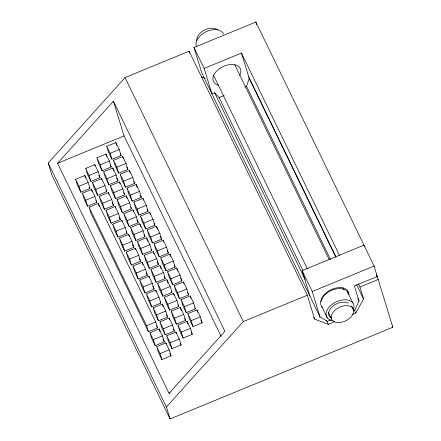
<?xml version="1.0" encoding="UTF-8"?>
<svg xmlns="http://www.w3.org/2000/svg" width="441" height="441" viewBox="0 0 441 441"><rect width="100%" height="100%" fill="white"/><g stroke="black" fill="none" stroke-linecap="round" stroke-linejoin="round"><path stroke-width="0.66" d="M330.441 259.385L246.563 86.265L249.215 78.448L241.453 53.074L204.161 68.427L211.917 93.801L214.607 92.693L219.116 97.56L302.995 270.68M331.169 319.819L327.426 321.362L320.006 316.897L201.785 72.886L194.023 47.512L255.879 22.05L374.106 266.061L377.298 276.507L354.426 285.922L358.991 300.85L354.873 310.062L353.621 310.574M352.039 314.587L355.782 313.049L363.566 298.965L359.917 287.025L358.412 283.927M376.713 276.397L378.213 279.495L392.815 327.261L170.061 418.95L51.834 174.939L48.185 162.999L125.068 77.572L189.106 51.217L307.333 295.222L314.631 319.108L328.341 324.344L334.576 321.776M57.567 163.302L113.436 101.221L224.904 331.29L169.035 393.366L57.567 163.302L124.048 135.933L113.436 101.221M170.061 418.95L166.411 407.01L243.289 321.583L307.333 295.222M219.116 97.56L224.111 95.504M244.694 87.031L246.563 86.265M106.733 146.329L115.884 142.564L119.257 149.538L121.082 155.508L111.937 159.273L108.558 152.305L106.733 146.329L110.112 153.303L111.937 159.273M96.849 157.801L106 154.036L109.379 161.009L111.204 166.979L102.053 170.744L98.674 163.776L96.849 157.801L100.228 164.774L102.053 170.744M110.112 153.303L119.257 149.538M85.681 168.44L94.832 164.675L98.211 171.648L100.035 177.618L90.885 181.383L87.511 174.41L85.681 168.44L89.06 175.413L90.885 181.383M100.228 164.774L109.379 161.009M113.486 160.276L122.637 156.511L126.016 163.479L127.84 169.454L118.69 173.219L115.316 166.246L113.486 160.276L116.865 167.244L118.69 173.219M75.615 179.305L84.766 175.54L88.139 182.513L89.97 188.483L80.819 192.248L77.44 185.275L75.615 179.305L78.994 186.278L80.819 192.248M89.06 175.413L98.211 171.648M103.607 171.747L112.753 167.982L116.132 174.95L117.956 180.926L108.811 184.691L105.432 177.717L103.607 171.747L106.987 178.721L108.811 184.691M116.865 167.244L126.016 163.479M78.994 186.278L88.139 182.513M92.439 182.381L101.584 178.616L104.964 185.589L106.788 191.559L97.643 195.324L94.264 188.357L92.439 182.381L95.818 189.354L97.643 195.324M106.987 178.721L116.132 174.95M120.244 174.217L129.395 170.452L132.769 177.425L134.599 183.395L125.448 187.16L122.069 180.187L120.244 174.217L123.623 181.19L125.448 187.16M82.373 193.252L91.519 189.487L94.898 196.454L96.722 202.425L87.577 206.195L84.198 199.222L82.373 193.252L85.747 200.22L87.577 206.195M95.818 189.354L104.964 185.589M110.36 185.689L119.511 181.924L122.89 188.897L124.715 194.867L115.564 198.632L112.185 191.659L110.36 185.689L113.739 192.662L115.564 198.632M123.623 181.19L132.769 177.425M85.747 200.22L94.898 196.454M99.192 196.328L108.343 192.563L111.722 199.536L113.546 205.506L104.396 209.271L101.022 202.298L99.192 196.328L102.571 203.301L104.396 209.271M113.739 192.662L122.89 188.897M127.002 188.164L136.148 184.393L139.527 191.366L141.352 197.336L132.201 201.102L128.827 194.134L127.002 188.164L130.376 195.131L132.201 201.102M89.126 207.193L98.277 203.428L155.701 321.947L157.525 327.917L148.374 331.682L90.951 213.163L89.126 207.193L146.55 325.712L148.374 331.682M102.571 203.301L111.722 199.536M117.119 199.635L126.264 195.87L129.643 202.838L131.468 208.808L122.322 212.579L118.943 205.605L117.119 199.635L120.498 206.603L122.322 212.579M130.376 195.131L139.527 191.366M105.95 210.269L115.101 206.504L118.475 213.477L120.299 219.447L111.154 223.212L107.775 216.239L105.95 210.269L109.329 217.242L111.154 223.212M120.498 206.603L129.643 202.838M133.755 202.105L142.906 198.34L146.28 205.313L148.11 211.283L138.959 215.048L135.58 208.075L133.755 202.105L137.134 209.078L138.959 215.048M109.329 217.242L118.475 213.477M123.871 213.576L133.022 209.811L136.401 216.785L138.226 222.755L129.075 226.52L125.702 219.546L123.871 213.576L127.251 220.55L129.075 226.52M137.134 209.078L146.28 205.313M112.703 224.215L121.854 220.45L125.233 227.418L127.058 233.394L117.907 237.159L114.533 230.185L112.703 224.215L116.082 231.183L117.907 237.159M127.251 220.55L136.401 216.785M140.514 216.046L149.659 212.281L153.038 219.254L154.863 225.224L145.717 228.989L142.338 222.021L140.514 216.046L143.887 223.019L145.717 228.989M116.082 231.183L125.233 227.418M130.63 227.517L139.775 223.752L143.154 230.726L144.979 236.696L135.834 240.461L132.454 233.493L130.63 227.517L134.009 234.491L135.834 240.461M143.887 223.019L153.038 219.254M119.461 238.157L128.612 234.392L131.986 241.365L133.816 247.335L124.665 251.1L121.286 244.127L119.461 238.157L122.841 245.13L124.665 251.1M134.009 234.491L143.154 230.726M147.266 229.993L156.417 226.227L159.791 233.195L161.621 239.171L152.47 242.936L149.091 235.963L147.266 229.993L150.646 236.966L152.47 242.936M122.841 245.13L131.986 241.365M137.383 241.464L146.533 237.699L149.912 244.667L151.737 250.642L142.586 254.407L139.213 247.434L137.383 241.464L140.762 248.437L142.586 254.407M150.646 236.966L159.791 233.195M126.22 252.103L135.365 248.333L138.744 255.306L140.569 261.276L131.418 265.041L128.044 258.073L126.22 252.103L129.593 259.071L131.418 265.041M140.762 248.437L149.912 244.667M154.025 243.934L163.17 240.169L166.549 247.142L168.374 253.112L159.229 256.877L155.849 249.904L154.025 243.934L157.398 250.907L159.229 256.877M129.593 259.071L138.744 255.306M144.141 255.405L153.292 251.64L156.665 258.613L158.49 264.583L149.345 268.349L145.965 261.375L144.141 255.405L147.52 262.378L149.345 268.349M157.398 250.907L166.549 247.142M132.973 266.044L142.123 262.279L145.497 269.253L147.327 275.223L138.176 278.988L134.797 272.014L132.973 266.044L136.352 273.018L138.176 278.988M147.52 262.378L156.665 258.613M160.778 257.88L169.928 254.115L173.307 261.083L175.132 267.053L165.981 270.824L162.602 263.85L160.778 257.88L164.157 264.848L165.981 270.824M136.352 273.018L145.497 269.253M150.894 269.352L160.044 265.587L163.424 272.555L165.248 278.525L156.097 282.295L152.724 275.322L150.894 269.352L154.273 276.32L156.097 282.295M164.157 264.848L173.307 261.083M139.731 279.985L148.876 276.22L152.255 283.194L154.08 289.164L144.935 292.929L141.555 285.961L139.731 279.985L143.105 286.959L144.935 292.929M154.273 276.32L163.424 272.555M167.536 271.821L176.681 268.056L180.06 275.03L181.885 281L172.74 284.765L169.361 277.791L167.536 271.821L170.91 278.795L172.74 284.765M143.105 286.959L152.255 283.194M157.652 283.293L166.803 279.528L170.176 286.501L172.007 292.471L162.856 296.236L159.477 289.263L157.652 283.293L161.031 290.266L162.856 296.236M170.91 278.795L180.06 275.03M146.484 293.932L155.634 290.167L159.008 297.135L160.838 303.11L151.687 306.875L148.308 299.902L146.484 293.932L149.863 300.9L151.687 306.875M161.031 290.266L170.176 286.501M174.289 285.762L183.439 281.997L186.819 288.971L188.643 294.941L179.493 298.706L176.113 291.738L174.289 285.762L177.668 292.736L179.493 298.706M149.863 300.9L159.008 297.135M164.41 297.24L173.556 293.469L176.935 300.442L178.759 306.412L169.609 310.177L166.235 303.21L164.41 297.24L167.784 304.207L169.609 310.177M177.668 292.736L186.819 288.971M153.242 307.873L162.387 304.108L165.766 311.081L167.591 317.051L158.446 320.816L155.067 313.843L153.242 307.873L156.616 314.846L158.446 320.816M167.784 304.207L176.935 300.442M181.047 299.709L190.192 295.944L193.571 302.912L195.396 308.887L186.251 312.652L182.872 305.679L181.047 299.709L184.426 306.682L186.251 312.652M156.616 314.846L165.766 311.081M171.163 311.181L180.314 307.416L183.688 314.389L185.518 320.359L176.367 324.124L172.988 317.151L171.163 311.181L174.542 318.154L176.367 324.124M184.426 306.682L193.571 302.912M146.55 325.712L155.701 321.947M159.995 321.82L169.146 318.055L172.525 325.023L174.349 330.993L165.199 334.763L161.819 327.79L159.995 321.82L163.374 328.788L165.199 334.763M174.542 318.154L183.688 314.389M187.8 313.65L196.951 309.885L200.33 316.858L202.154 322.829L193.004 326.594L189.624 319.62L187.8 313.65L191.179 320.624L193.004 326.594M149.929 332.685L159.074 328.92L162.453 335.888L164.278 341.863L155.133 345.628L151.754 338.655L149.929 332.685L153.308 339.658L155.133 345.628M309.874 295.983L302.118 270.603L363.968 245.146L364.371 246.453M163.374 328.788L172.525 325.023M177.921 325.122L187.067 321.357L190.446 328.33L192.27 334.3L183.125 338.065L179.746 331.097L177.921 325.122L181.295 332.095L183.125 338.065M191.179 320.624L200.33 316.858M153.308 339.658L162.453 335.888M166.753 335.761L175.898 331.996L179.278 338.969L181.102 344.939L171.957 348.704L168.578 341.731L166.753 335.761L170.127 342.734L171.957 348.704M181.295 332.095L190.446 328.33M156.682 346.626L165.833 342.861L169.212 349.834L171.036 355.804L161.886 359.569L158.512 352.596L156.682 346.626L160.061 353.599L161.886 359.569M170.127 342.734L179.278 338.969M160.061 353.599L169.212 349.834M320.006 316.897L312.25 291.518L374.106 266.061M359.917 287.025L378.213 279.495M169.035 393.366L170.303 392.843M201.394 77.004L205.131 78.432M376.405 274.66L377.298 276.507M392.214 326.026L392.815 327.261M356.664 284.721L363.566 298.965M241.453 53.074L339.416 255.251M357.8 298.392L358.991 300.85M248.757 76.954L335.932 256.877M249.215 78.448L335.788 257.136M347.436 291.749L352.844 302.901M354.283 309.951L355.782 313.049M234.788 64.744L329.096 259.391M342.911 287.907L343.809 289.765M351.62 305.883L353.423 309.604A11.907 7.436 -25.9 0 1 338.853 322.586A11.907 7.436 -25.9 0 1 335.055 310.172A11.907 7.436 -25.9 0 1 353.423 309.604M213.433 75.025L307.438 269.049M321.555 298.182L322.156 299.422M328.462 312.437L331.467 318.639M321.825 306.649L327.228 317.801M326.538 320.629L328.341 324.344M194.023 47.512L204.161 68.427M302.118 270.603L312.25 291.518M214.607 92.693L305.073 279.418M313.733 317.25L314.631 319.108M125.068 77.572L243.289 321.583M124.048 135.933L221.134 336.318M120.239 153.766L121.082 155.508M126.716 167.128L127.84 169.454M133.75 181.653L134.599 183.395M140.508 195.595L141.352 197.336M146.98 208.957L148.11 211.283M154.019 223.482L154.863 225.224M160.21 236.266L161.621 239.171M167.249 250.786L168.374 253.112M174.289 265.311L175.132 267.053M180.479 278.095L181.885 281M187.513 292.62L188.643 294.941M194.834 307.724L195.396 308.887M200.743 319.923L202.154 322.829M110.36 165.237L111.204 166.979M116.551 178.021L117.956 180.926M123.59 192.541L124.715 194.867M130.624 207.066L131.468 208.808M136.82 219.85L138.226 222.755M143.854 234.375L144.979 236.696M151.175 249.479L151.737 250.642M157.084 261.678L158.49 264.583M164.405 276.783L165.248 278.525M171.439 291.308L172.007 292.471M177.916 304.67L178.759 306.412M184.669 318.617L185.518 320.359M191.146 331.979L192.27 334.3M98.911 175.292L100.035 177.618M105.945 189.817L106.788 191.559M112.141 202.601L113.546 205.506M119.175 217.126L120.299 219.447M126.214 231.646L127.058 233.394M132.405 244.43L133.816 247.335M139.444 258.955L140.569 261.276M146.197 272.896L147.327 275.223M152.674 286.259L154.08 289.164M160.276 301.947L160.838 303.11M166.466 314.725L167.591 317.051M173.506 329.251L174.349 330.993M180.54 343.776L181.102 344.939M89.402 187.32L89.97 188.483M95.879 200.683L96.722 202.425M156.627 326.064L157.525 327.917M162.872 338.958L164.278 341.863M169.912 353.478L171.036 355.804M48.185 162.999L166.411 407.01M255.879 22.05L256.679 24.663M189.106 51.217L189.696 53.152M196.951 309.885L197.678 312.272M190.192 295.944L190.925 298.331M183.439 281.997L183.985 283.789M176.681 268.056L177.596 271.044M169.928 254.115L170.656 256.502M163.17 240.169L163.721 241.96M187.067 321.357L187.8 323.749M156.417 226.227L157.327 229.21M180.314 307.416L181.223 310.398M149.659 212.281L150.392 214.673M173.556 293.469L174.101 295.261M142.906 198.34L143.452 200.131M166.985 280.123L167.894 283.111M136.148 184.393L137.063 187.381M160.044 265.587L160.959 268.569M129.395 170.452L130.123 172.839M153.292 251.64L154.019 254.027M122.637 156.511L123.37 158.898M175.898 331.996L176.45 333.787M146.715 238.294L147.63 241.282M115.884 142.564L116.793 145.552M169.146 318.055L169.691 319.841M139.775 223.752L140.69 226.74M162.387 304.108L163.12 306.495M133.022 209.811L133.568 211.603M155.634 290.167L156.18 291.959M126.264 195.87L126.997 198.257M148.876 276.22L149.427 278.012M119.511 181.924L120.057 183.715M142.123 262.279L142.851 264.666M112.753 167.982L113.668 170.965M165.833 342.861L166.196 344.057M135.365 248.333L135.729 249.529M106 154.036L106.728 156.428M159.074 328.92L159.989 331.902M128.612 234.392L129.158 236.183M121.854 220.45L122.218 221.641M115.101 206.504L115.465 207.7M108.343 192.563L108.888 194.354M101.584 178.616L101.954 179.812M94.832 164.675L95.195 165.871M98.277 203.428L99.186 206.416M91.519 189.487L92.252 191.874M84.766 175.54L85.493 177.927M218.416 85.223A14.884 9.3 -25.9 0 1 215.026 72.991A14.884 9.3 -25.9 0 1 233.261 64.529A14.884 9.3 -25.9 0 1 239.827 75.284M196.394 46.233A14.884 9.3 -25.9 0 1 206.642 31.498A14.884 9.3 -25.9 0 1 223.57 34.161M320.971 301.732A14.884 9.3 -25.9 0 1 335.254 288.182A14.884 9.3 -25.9 0 1 348.952 294.571M196.879 40.528A11.907 7.436 -25.9 0 1 204.398 30.131A11.907 7.436 -25.9 0 1 217.573 29.949M331.362 318.088A11.907 7.436 -25.9 0 1 332.387 306.644A11.907 7.436 -25.9 0 1 348.186 303.094M332.988 320.8A14.884 9.3 -25.9 0 1 327.591 309.191A14.884 9.3 -25.9 0 1 345.783 299.781A14.884 9.3 -25.9 0 1 353.076 310.403M322.669 307.564A14.884 9.3 -25.9 0 1 329.84 291.203A14.884 9.3 -25.9 0 1 348.462 293.949"/></g></svg>
